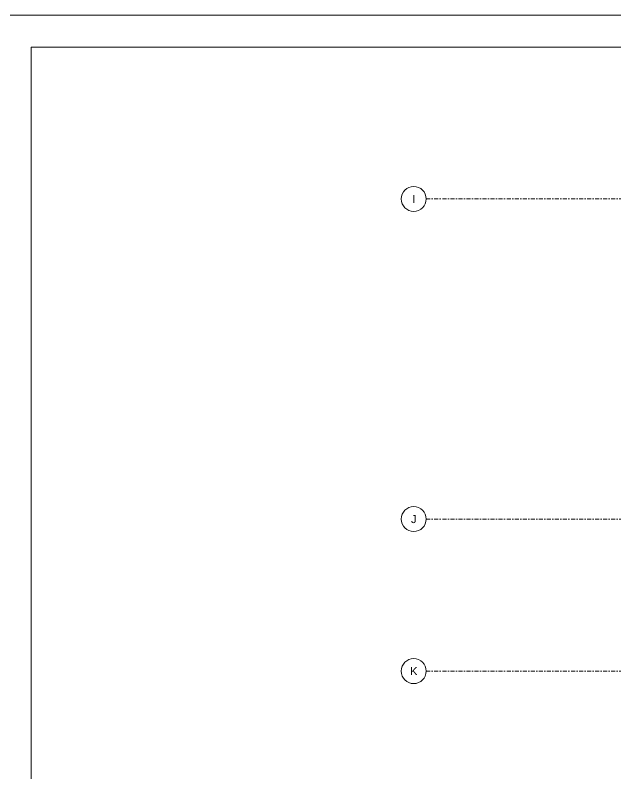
# Model space of a CAD drawing. Extents: x -9058 to 11890, y 0 to 8114.
# Drawn here: x 5985 to 7486, y 2309 to 4205 of the extents above; entities that cross this region are included whole.
import ezdxf
from ezdxf.enums import TextEntityAlignment as Align

# ---------------------------------------------------------------- set-up
doc = ezdxf.new("R2010")
doc.units = 0
doc.header["$LTSCALE"] = 10
doc.header["$MEASUREMENT"] = 0
doc.linetypes.add('DASHDOT', pattern=[1, 0.5, -0.25, 0, -0.25])
doc.layers.get('0').update_dxf_attribs({"color": 9, "lineweight": 9})
doc.layers.add('24', color=9, linetype='DASHDOT', lineweight=9)
doc.layers.add('40A', color=9, linetype='Continuous', lineweight=9)
doc.styles.add('$1$Arial', font='arial.ttf', dxfattribs={"height": 2.5})

# ---------------------------------------------------------------- blocks, each defined once
blk = doc.blocks.new('$0$0_aks')
at = {"linetype": 'Continuous'}
blk.add_circle((0, 0), 3.12, dxfattribs=at)
at = {"style": '$1$Arial'}
blk.add_attdef('AKS', text='', height=2.5, dxfattribs=at).set_placement((0, 0), align=Align.MIDDLE_CENTER)

msp = doc.modelspace()

# ---------------------------------------------------------------- linework, layer by layer
at = {"layer": '24', "ltscale": 2}
for points in [[(7012.53, 3745.87), (10535.06, 3745.87)], [(7012.53, 2945.87), (10535.06, 2945.87)], [(7012.53, 2565.87), (10535.06, 2565.87)]]:
    msp.add_lwpolyline(points, dxfattribs=at)
at = {"layer": '40A'}
for points in [[(11890, 4205), (5945, 4205), (5945, 0), (11890, 0)], [(11350.06, 80), (6025, 80), (6025, 4125), (11350.06, 4125)]]:
    msp.add_lwpolyline(points, close=True, dxfattribs=at)

# ---------------------------------------------------------------- block references
at = {"layer": '24'}
ref = msp.add_blockref('$0$0_aks', (6981.28, 3745.87), dxfattribs=dict(at, xscale=10, yscale=10, zscale=10))
ref.add_attrib('AKS', 'I', dxfattribs={"layer": '0', "height": 20, "style": '$1$Arial'}).set_placement((6981.28, 3745.87), align=Align.MIDDLE_CENTER)
ref = msp.add_blockref('$0$0_aks', (6981.28, 2945.87), dxfattribs=dict(at, xscale=10, yscale=10, zscale=10))
ref.add_attrib('AKS', 'J', dxfattribs={"layer": '0', "height": 20, "style": '$1$Arial'}).set_placement((6981.28, 2945.87), align=Align.MIDDLE_CENTER)
ref = msp.add_blockref('$0$0_aks', (6981.28, 2565.87), dxfattribs=dict(at, xscale=10, yscale=10, zscale=10))
ref.add_attrib('AKS', 'K', dxfattribs={"layer": '0', "height": 20, "style": '$1$Arial'}).set_placement((6981.28, 2565.87), align=Align.MIDDLE_CENTER)

doc.saveas('drawing.dxf')
